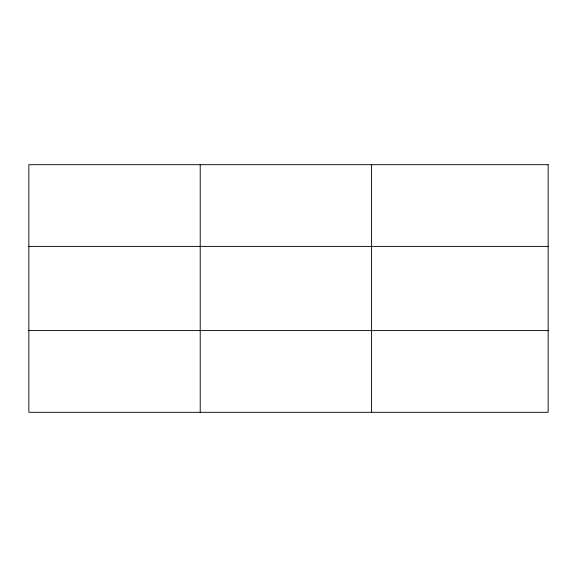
<?xml version="1.0" encoding="UTF-8"?>
<svg xmlns="http://www.w3.org/2000/svg" width="577" height="577" viewBox="0 0 577 577"><rect width="100%" height="100%" fill="white"/><g stroke="black" fill="none" stroke-linecap="round" stroke-linejoin="round"><path stroke-width="0.87" d="M200.219 412.31L200.219 164.69M371.588 412.31L371.588 164.69M28.85 246.401L548.15 246.401M28.85 330.599L548.15 330.599M548.15 164.69L548.15 412.31L28.85 412.31L28.85 164.69L548.15 164.69"/></g></svg>
